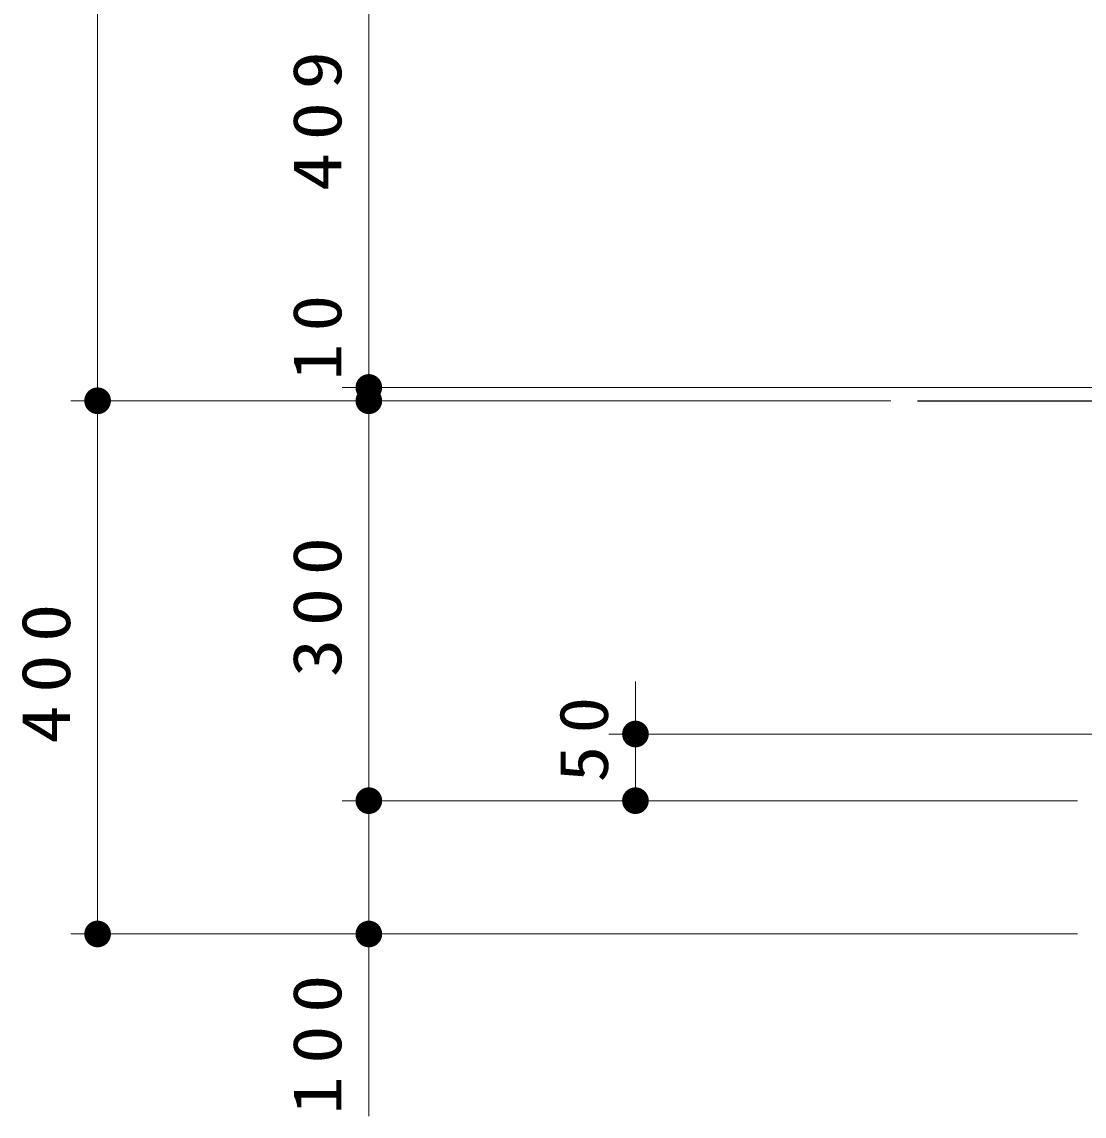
# Model space of a CAD drawing. Units: millimetres on the paper, scale 1:20. Extents: x -361 to 9, y -38 to 343.
# Drawn here: x -144.27 to -104.43, y 74.96 to 116.01 of the extents above; entities that cross this region are included whole.
import ezdxf

# ---------------------------------------------------------------- set-up
doc = ezdxf.new("R2010")
doc.units = ezdxf.units.MM
doc.layers.add('1_20', color=7, linetype='Continuous', lineweight=25)
doc.styles.add('ＭＳ ゴシック', font='')
doc.styles.get('ＭＳ ゴシック').set_extended_font_data('MS Gothic')

# ---------------------------------------------------------------- blocks, each defined once
blk = doc.blocks.new('filled_dot')
at = {"color": 0, "linetype": 'Continuous', "lineweight": -2, "const_width": 1.25}
blk.add_lwpolyline([(-0.625, 0, 1), (0.625, 0, 1)], format="xyb", close=True, dxfattribs=at)

msp = doc.modelspace()

# ---------------------------------------------------------------- linework, layer by layer
at = {"layer": '1_20', "lineweight": 13}
for p, q in [((-141.432, 101.795), (-141.432, 141.795)), ((-131.259, 102.295), (-131.259, 122.745)), ((-131.259, 101.795), (-131.259, 106.364)), ((-101.68, 102.295), (-132.259, 102.295)), ((-111.682, 101.795), (-142.432, 101.795)), ((-141.432, 81.795), (-141.432, 101.795)), ((-131.259, 86.795), (-131.259, 101.795)), ((-121.259, 86.795), (-121.259, 91.267)), ((-95.895, 89.295), (-122.259, 89.295)), ((-104.68, 86.795), (-132.259, 86.795)), ((-131.259, 74.963), (-131.259, 86.795)), ((-104.68, 81.795), (-142.432, 81.795))]:
    msp.add_line(p, q, dxfattribs=at)
at = {"layer": '1_20', "color": 4}
msp.add_line((-110.682, 101.795), (-101.18, 101.795), dxfattribs=at)

# ---------------------------------------------------------------- block references
at = {"layer": '1_20', "lineweight": 13, "xscale": 0.4, "yscale": 0.4}
for p, rotation in [((-131.259, 102.295), 270), ((-141.432, 101.795), 270), ((-131.259, 101.795), 270), ((-121.259, 89.295), 270), ((-131.259, 86.795), 270), ((-121.259, 86.795), 90), ((-141.432, 81.795), 90), ((-131.259, 81.795), 90)]:
    msp.add_blockref('filled_dot', p, dxfattribs=dict(at, rotation=rotation))

# ---------------------------------------------------------------- texts
at = {"layer": '1_20', "char_height": 1.833, "attachment_point": 8, "rotation": 90, "style": 'ＭＳ ゴシック'}
for s, insert in [('\\T1.33;\\W1.15;409', (-132.259, 112.52)), ('\\T1.34;\\W1.1;10', (-132.259, 104.395)), ('\\T1.33;\\W1.15;300', (-132.259, 94.295)), ('\\T1.33;\\W1.15;400', (-142.432, 91.795)), ('\\T1.34;\\W1.1;50', (-122.259, 89.319)), ('\\T1.33;\\W1.15;100', (-132.259, 77.88))]:
    msp.add_mtext(s, dxfattribs=dict(at, insert=insert))

doc.saveas('drawing.dxf')
